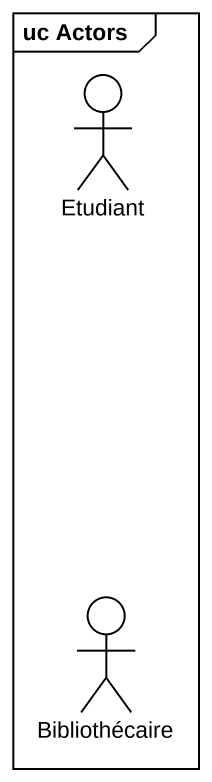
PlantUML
@startuml
mainframe uc Actors
actor Etudiant
actor Bibliothécaire
@enduml
